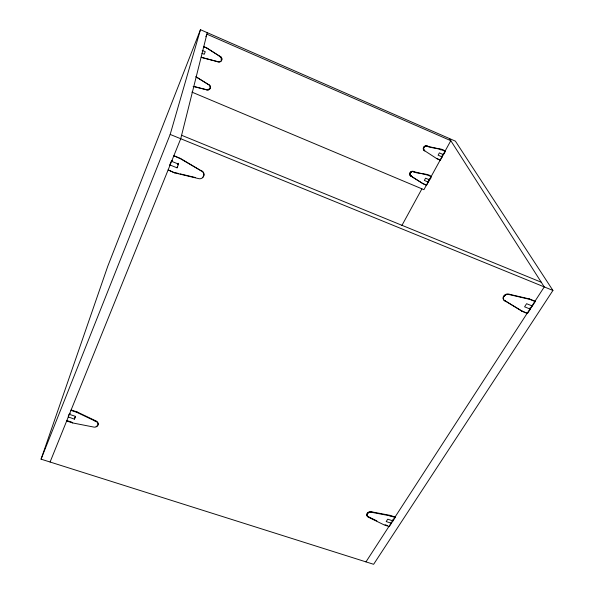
<?xml version="1.0" encoding="UTF-8"?>
<svg xmlns="http://www.w3.org/2000/svg" width="594" height="594" viewBox="0 0 594 594"><rect width="100%" height="100%" fill="white"/><g stroke="black" fill="none" stroke-linecap="round" stroke-linejoin="round"><path stroke-width="0.89" d="M68.384 416.988L74.413 419.141L75.542 416.379L69.387 414.352L70.033 413.357M170.151 165.184L170.344 164.256L170.136 165.05L177.071 167.827L178.579 164.122L171.636 161.338L172.319 160.321M201.151 170.812L180.457 158.412L173.849 155.754L180.39 158.709L201.151 170.812A4.433 4.143 14.5 0 1 203.645 176.277A4.433 4.143 14.5 0 1 197.928 178.452L174.614 172.861L168.117 169.936M201.136 57.195L217.857 61.783A2.948 2.873 48.6 0 0 221.636 60.269A2.948 2.873 48.6 0 0 220.032 56.437L206.526 47.817L203.653 46.57M217.857 61.783L217.879 61.65A2.948 2.866 48.6 0 0 221.659 60.135A2.948 2.866 48.6 0 0 220.055 56.304M193.117 86.412L206.445 89.805A2.896 2.799 34.6 0 0 210.165 88.335A2.896 2.799 34.6 0 0 208.561 84.615L195.99 76.715M206.445 89.805L206.474 89.657A2.896 2.799 34.7 0 0 210.194 88.187A2.896 2.799 34.7 0 0 208.591 84.467M429.432 179.67L429.551 179.098M220.032 56.437L206.526 47.817M393.013 519.795L392.968 520.893L387.734 519.171L386.189 521.562L391.424 523.277L389.256 526.611L384.296 524.985L368.807 517.404A3.557 2.703 -7.3 0 1 367.226 513.847A3.557 2.703 -7.3 0 1 371.978 512.377L390.184 515.852L395.166 517.5L392.968 520.893M177.071 167.827L177.435 166.305M174.614 172.861L168.941 170.263M202.561 57.811L217.879 61.65M207.261 32.67L180.732 138.729L50.089 462.021M95.448 421.213L95.575 420.752L76.982 411.887L71.132 409.949L70.983 410.409L76.841 412.34L95.448 421.213A3.868 3.074 9.9 0 1 97.891 425.267A3.868 3.074 9.9 0 1 93.035 426.93L72.527 422.913L66.699 421.005L66.855 420.545L71.844 422.178M41.068 459.169L170.174 134.43L200.46 29.7L455.405 141.149L552.932 290.451L373.626 564.3L41.068 459.169L107.729 266.335L200.46 29.7M74.413 419.141L75.141 416.825M76.841 412.34L76.982 411.887M72.527 422.913L72.676 422.453M177.851 164.018L178.126 163.305M205.866 36.739L206.89 34.162L450.801 140.689L423.938 189.679L191.899 92.107M177.925 164.597L178.207 163.899M177.799 164.776L178.4 163.305M401.893 225.468L421.881 188.907M428.296 182.098L424.339 180.42L425.564 178.185L429.529 179.863C436.961 172.498 415.199 174.532 413.61 171.443A2.755 2.502 -27.4 0 0 409.957 172.78A2.755 2.502 -27.4 0 0 411.085 176.143L422.824 183.643L426.581 185.231L428.296 182.098L428.044 181.586M442.114 156.905L438.112 155.183L439.374 152.881L443.369 154.611C450.957 147.119 428.942 149.109 427.301 145.961A2.814 2.554 -31.9 0 0 423.589 147.327A2.814 2.554 -31.9 0 0 424.71 150.787L436.553 158.494L440.347 160.128L442.114 156.905L441.661 156.125M365.963 561.879L532.172 305.561M532.618 304.878L544.26 286.917L449.428 138.543M530.345 309.125L524.584 306.823L526.603 303.697L532.365 306.007L535.246 301.566L535.016 301.18L529.529 298.975L509.199 294.238A4.165 3.46 -22.8 0 0 503.63 296.124A4.165 3.46 -22.8 0 0 505.056 300.809L522.059 311.301L527.517 313.476L530.345 309.125L529.737 308.078M391.09 523.002L391.424 523.277M368.807 517.404L368.726 516.906A3.557 2.703 -7.3 0 1 367.144 513.35A3.557 2.703 -7.3 0 1 371.896 511.887L390.087 515.354L395.069 517.003L395.166 517.5M505.264 301.203A4.165 3.46 -22.8 0 1 503.838 296.51A4.165 3.46 -22.8 0 1 509.414 294.624L529.759 299.361L535.246 301.566M174.688 172.557L178.267 173.418M180.064 173.842L195.292 177.502M411.174 176.329A2.762 2.502 -27.4 0 1 410.038 172.965A2.762 2.502 -27.4 0 1 413.699 171.629L427.502 175.074L431.274 176.678M194.045 86.494L206.474 89.657M424.71 150.787L424.799 150.965A2.814 2.562 -31.9 0 1 423.678 147.505A2.814 2.562 -31.9 0 1 427.398 146.131L441.364 149.688L445.166 151.336M389.798 515.807L390.325 515.963M385.031 524.754L387.511 525.571M440.354 149.688L441.023 149.948M505.056 300.809L521.836 310.907L527.517 313.476M170.174 134.43L552.932 290.451M181.593 135.269L541.26 282.224M411.085 176.143L422.735 183.449L426.581 185.231M201.967 53.319L204.232 54.292L205.257 51.715L202.235 50.408M203.623 46.696L206.497 47.943M368.726 516.906L376.871 520.893M195.953 76.856L208.561 84.615M529.529 298.975L529.759 299.361M443.094 154.128L443.369 154.611M532.135 305.613L532.365 306.007M440.347 160.128L436.553 158.494M521.836 310.907L522.059 311.301M509.199 294.238L509.414 294.624M429.106 179.032L429.529 179.863M390.087 515.354L390.184 515.852M389.159 526.113L389.256 526.611M371.896 511.887L371.978 512.377M443.414 154.002A4.722 4.262 -32 0 1 443.124 155.138M442.552 156.185A4.722 4.262 -32 0 1 441.721 157.083M429.299 180.353A4.626 4.173 -27.8 0 1 427.925 182.254M411.479 175.846A2.309 2.094 -27.4 0 1 410.966 175.609M410.551 175.252A2.309 2.094 -27.4 0 1 410.254 174.792M410.098 174.265A2.309 2.094 -27.4 0 1 410.09 173.708M410.536 172.654A2.309 2.094 -27.4 0 1 410.951 172.223M411.464 171.904A2.309 2.094 -27.4 0 1 412.036 171.711M413.201 171.77A2.309 2.094 -27.4 0 1 413.714 172.008M424.591 150.245A2.354 2.138 -31.9 0 1 424.168 149.874M423.871 149.398A2.354 2.138 -31.9 0 1 423.871 147.72M424.175 147.201A2.354 2.138 -31.9 0 1 424.599 146.763M425.118 146.428A2.354 2.138 -31.9 0 1 426.299 146.191M426.522 146.213A2.354 2.138 -31.9 0 1 427.398 146.54M209.185 88.84A2.421 2.339 34.7 0 1 208.68 89.189M208.1 89.397A2.421 2.339 34.7 0 1 207.477 89.449M209.251 85.491A2.421 2.339 34.7 0 1 209.623 86.004M220.723 57.366A2.465 2.406 48.6 0 1 221.094 57.885M221.324 58.487A2.465 2.406 48.6 0 1 221.287 59.749M428.705 179.73A1.819 0.564 -65.8 0 1 428.497 180.153M442.5 154.544A1.856 0.579 -65.2 0 1 442.285 154.982M411.293 175.75A2.294 2.086 -27.4 0 1 410.439 175.067M410.194 174.584A2.294 2.086 -27.4 0 1 410.15 173.485M411.145 172.082A2.294 2.086 -27.4 0 1 411.679 171.807M207.878 89.404A2.413 2.331 34.7 0 1 207.254 89.397M209.749 88.001A2.413 2.331 34.7 0 1 209.444 88.528M219.26 56.579A2.458 2.391 48.6 0 1 219.869 56.749M221.191 58.093A2.458 2.391 48.6 0 1 221.206 59.949M170.084 165.444A7.522 7.002 19.4 0 1 172.089 160.462M531.875 306.571A6.98 5.732 -23.3 0 1 529.677 309.214M393.035 519.95A5.955 4.5 -8.1 0 1 390.971 523.151M367.367 514.931A2.977 2.265 -7.3 0 1 367.352 514.337M367.53 513.751A2.977 2.265 -7.3 0 1 368.659 512.607M369.089 512.407A2.977 2.265 -7.3 0 1 371.629 512.31M68.34 417.181A6.541 5.198 11.3 0 1 69.84 413.461M95.07 421.153A3.237 2.569 9.9 0 1 96.124 421.584M504.209 296.361A3.467 2.881 -22.8 0 1 505.464 295.151M95.575 420.752A3.861 3.074 9.9 0 1 98.196 423.626A3.861 3.074 9.9 0 1 96.087 426.477M201.203 170.508A4.433 4.136 14.5 0 1 202.331 177.665"/></g></svg>
